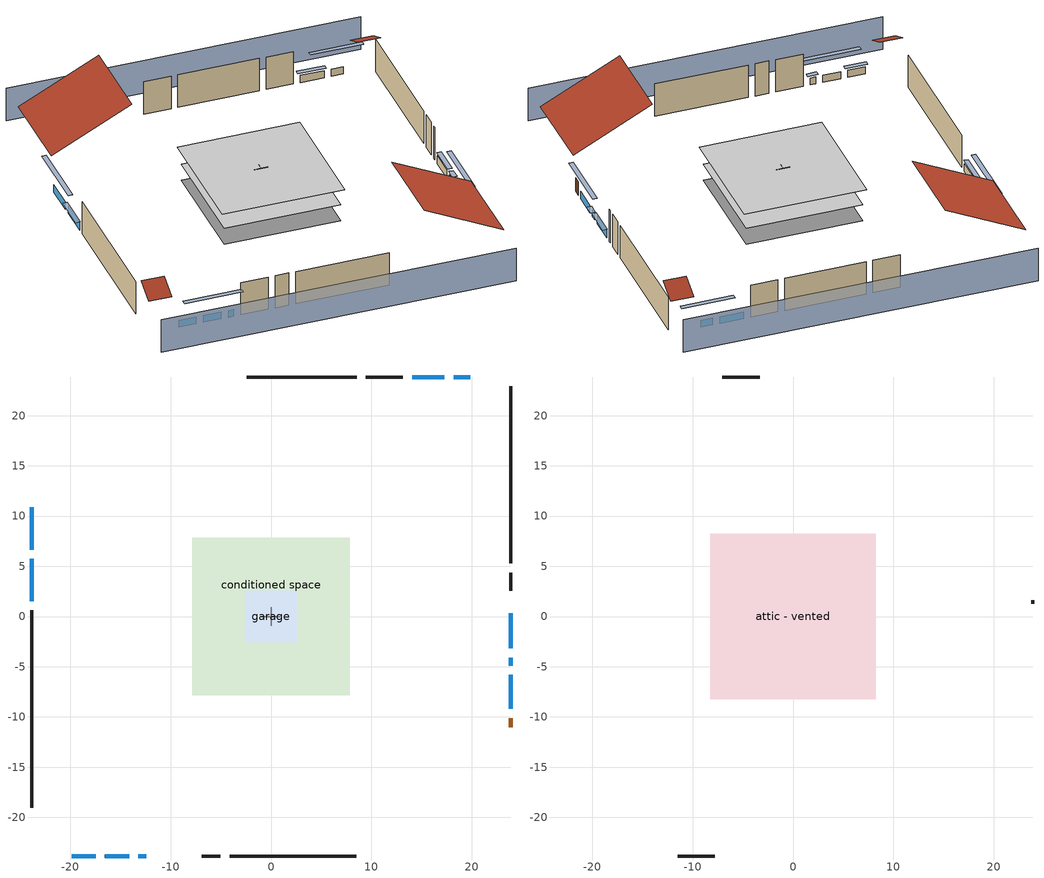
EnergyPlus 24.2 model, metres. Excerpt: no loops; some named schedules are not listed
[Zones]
conditioned space
 floor to garage (Floor1 construction): -2.59,-2.59 -2.59,2.59 2.59,2.59 2.59,-2.59 z0
 floor adiabatic (AdiabaticFloorConstruction): -7.84,-7.84 -7.84,7.84 7.84,7.84 7.84,-7.84 z2.44
 floor foundation (Slab2 construction): -7.84,-7.84 -7.84,7.84 7.84,7.84 7.84,-7.84 z0
 wall outside (AdiabaticWallConstruction 1): 23.85,-11.03 23.85,-10.12 z0:2.03
 wall outside (AdiabaticWallConstruction): -23.85,10.88 -23.85,6.67 / -23.85,5.74 -23.85,1.53 / 23.85,-9.19 23.85,-5.81 z0:1.13; -19.87,-23.85 -17.46,-23.85 / 19.87,23.85 18.2,23.85 / -16.53,-23.85 -14.13,-23.85 z0:1.1; 17.27,23.85 14.05,23.85 z0:1.07; 23.85,-4.89 23.85,-4.08 / -13.2,-23.85 -12.43,-23.85 z0:1.04; 23.85,-3.16 23.85,0.34 z0:1.16
 wall outside (Wall3 construction): -23.85,0.6 -23.85,-19.07 z0:4.88
 wall outside (Wall4 construction): 8.53,23.85 -2.4,23.85 z0:4.88
 wall outside (Wall7 construction): 23.85,5.3 23.85,22.92 z0:4.88
 wall outside (Wall8 construction): -4.12,-23.85 8.47,-23.85 z0:4.88
 wall to garage (Wall5 construction): 0,-0.91 0,0.91 z0:4.88
 wall to garage (Wall6 construction): 0.91,0 -0.91,0 z0:4.88
 window (WindowConstruction): -23.85,10.88 -23.85,6.67 z0:1.13
 window (WindowConstruction 9): -19.87,-23.85 -17.46,-23.85 z0:1.1
 window (WindowConstruction 1): -23.85,5.74 -23.85,1.53 z0:1.13
 window (WindowConstruction 2): 19.87,23.85 18.2,23.85 z0:1.1
 window (WindowConstruction 3): 17.27,23.85 14.05,23.85 z0:1.07
 window (WindowConstruction 4): 23.85,-9.19 23.85,-5.81 z0:1.13
 window (WindowConstruction 5): 23.85,-4.88 23.85,-4.09 z0:1.04
 window (WindowConstruction 6): 23.85,-3.16 23.85,0.34 z0:1.16
 window (WindowConstruction 7): -16.53,-23.85 -14.13,-23.85 z0:1.1
 window (WindowConstruction 8): -13.2,-23.85 -12.43,-23.85 z0:1.04
 door (Door): 23.85,-11.03 23.85,-10.12 z0:2.03
 ceiling adiabatic (AdiabaticFloorConstruction): 7.84,-7.84 7.84,7.84 -7.84,7.84 -7.84,-7.84 z2.44
garage
 floor foundation (Slab1 construction): -2.59,-2.59 -2.59,2.59 2.59,2.59 2.59,-2.59 z0
 wall outside (Wall1 construction): 13.12,23.85 9.46,23.85 z0:4.88
 wall outside (Wall12 construction): -6.87,-23.85 -5.04,-23.85 z0:4.88
 wall outside (Wall2 construction): 23.85,2.54 23.85,4.37 z0:4.88
attic - vented
 floor to conditioned space (Floor2 construction Reversed): -8.26,-8.26 -8.26,8.26 8.26,8.26 8.26,-8.26 z4.88
 wall outside (Wall10 construction): -11.5,-23.85 -7.8,-23.85 z0:4.88
 wall outside (Wall11 construction): 23.85,1.27 23.85,1.61 z0:4.88
 wall outside (Wall9 construction): -3.33,23.85 -7.02,23.85 z0:4.88
 roof outside (Roof1 construction): -23.85,11.81,4.88 -13.08,11.81,10.26 -13.08,23.85,10.26 -23.85,23.85,4.88
 roof outside (Roof2 construction): 20.79,23.85,4.88 20.79,21.12,6.24 23.85,21.12,6.24 23.85,23.85,4.88
 roof outside (Roof3 construction): -20.79,-23.85,4.88 -20.79,-21.12,6.24 -23.85,-21.12,6.24 -23.85,-23.85,4.88
 roof outside (Roof4 construction): 23.85,-11.96,4.88 13.22,-11.96,10.19 13.22,-23.85,10.19 23.85,-23.85,4.88
shading: 23.85,28.42 -23.85,28.42 / -23.85,-28.42 23.85,-28.42 z0:4.88; -23.85,3.92 -23.85,13.62 -24.46,13.62 -24.46,3.92 z3.87; -17.16,-23.85 -20.17,-23.85 -20.17,-24.46 -17.16,-24.46 z1.4; -23.85,1.22 -23.85,6.04 -24.46,6.04 -24.46,1.22 z1.43; 15.45,23.85 22.61,23.85 22.61,24.46 15.45,24.46 z3.84; 13.74,23.85 17.57,23.85 17.57,24.46 13.74,24.46 z1.37; 23.85,-3.07 23.85,-11.93 24.46,-11.93 24.46,-3.07 z3.87; 23.85,-3.78 23.85,-5.19 24.46,-5.19 24.46,-3.78 z1.34; 23.85,0.65 23.85,-3.46 24.46,-3.46 24.46,0.65 z1.46; -11.38,-23.85 -19.27,-23.85 -19.27,-24.46 -11.38,-24.46 z3.84; -12.12,-23.85 -13.5,-23.85 -13.5,-24.46 -12.12,-24.46 z1.34
[Building]
Building 1: Terrain=Suburbs
[Site:Location]
Portland Intl Arpt_OR: Latitude {deg}=45.59; Longitude {deg}=-122.6; Time Zone {hr}=-8; Elevation {m}=33; Keep Site Location Information=Yes
[Site:GroundTemperature:Shallow]
10.2558, 8.96328, 8.85977, 9.47314, 11.9355, 14.3863, 16.5111, 17.8571, 17.9714, 16.8767, 14.8061, 12.4304
[Site:WaterMainsTemperature]
Calculation Method=Schedule; Temperature Schedule=mains temperature schedule
[Material] Roughness=Rough; Thermal Absorptance=0.9
Name | Thickness {m} | Conductivity {W/m-K} | Density {kg/m3} | Specific Heat {J/kg-K} | Solar Absorptance | Visible Absorptance
ceiling loosefill ins | 0.0846667 | 0.0480833 | 16.02 | 1046.75 | 0.7 | 0.7
ceiling stud and cavity | 0.1397 | 0.302811 | 65.682 | 1177.47 | 0.7 | 0.7
concrete 4.0 in. | 0.1016 | 1.803125 | 2242.8 | 837.4 | 0.7 | 0.7
door material | 0.04445 | 0.0612267 | 512.64 | 1214.23 | 0.7 | 0.7
floor covering | 0.0127 | 0.0433444 | 54.468 | 1339.84 | 0.6 | 0.6
floor covering 1 | 0.0127 | 0.0450781 | 54.468 | 1339.84 | 0.9 | 0.9
floor rigid ins; wall rigid ins | 0.512978 | 0.029427 | 32.04 | 1214.23 | 0.7 | 0.7
floor stud and cavity | 0.1397 | 0.923637 | 92.3553 | 1139.71 | 0.7 | 0.7
floor stud and cavity 1 | 0.1397 | 1.75129 | 37.0049 | 1207.88 | 0.7 | 0.7
furniture material conditioned space 1; furniture material garage 1 | 0.1524 | 0.115458 | 640.8 | 1214.23 | 0.6 | 0.6
gypsum board | 0.0127 | 0.160291 | 801 | 837.4 | 0.6 | 0.6
metal surfacing | 0.000508 | 50.0403 | 7801.74 | 460.57 | 0.9 | 0.9
osb sheathing 0.5 in. | 0.0127 | 0.115458 | 512.64 | 1214.23 | 0.6 | 0.6
osb sheathing 0.5 in. 1; osb sheathing 0.5 in. 2; osb sheathing 0.5 in. 3 | 0.0127 | 0.115458 | 512.64 | 1214.23 | 0.7 | 0.7
osb sheathing 0.75 in. | 0.01905 | 0.115458 | 512.64 | 1214.23 | 0.7 | 0.7
roof rigid ins | 0.00396442 | 0.029427 | 32.04 | 1214.23 | 0.7 | 0.7
wall stud and cavity | 0.1397 | 0.727959 | 139.0536 | 1170.24 | 0.6 | 0.6
wall stud and cavity 1 | 0.1397 | 0.550994 | 139.0536 | 1170.24 | 0.7 | 0.7
wall stud and cavity 2 | 0.1397 | 0.335416 | 139.0536 | 1170.24 | 0.7 | 0.7
wall stud and cavity 3 | 0.0889 | 0.380278 | 52.3479 | 1209.89 | 0.7 | 0.7
wall stud and cavity 4 | 0.0889 | 0.391764 | 83.0341 | 1211.67 | 0.7 | 0.7
wood siding | 0.0254 | 0.102417 | 544.68 | 1172.36 | 0.85 | 0.85
wood siding 1; wood siding 2 | 0.0254 | 0.102417 | 544.68 | 1172.36 | 0.7 | 0.7
[WindowMaterial:SimpleGlazingSystem]
WindowMaterial: U-Factor {W/m2-K}=2.66866; Solar Heat Gain Coefficient=0.54
[Construction]
AdiabaticFloorConstruction: floor stud and cavity 1, floor rigid ins, osb sheathing 0.75 in., floor covering
AdiabaticWallConstruction: wood siding 1, wall rigid ins, wall stud and cavity 3, gypsum board
AdiabaticWallConstruction 1: wood siding 2, wall rigid ins, wall stud and cavity 3, gypsum board
Door: door material
Floor1 construction: floor stud and cavity, osb sheathing 0.75 in., floor covering
Floor2 construction Reversed: gypsum board, ceiling stud and cavity, ceiling loosefill ins
furniture construction conditioned space 1: furniture material conditioned space 1
furniture construction garage 1: furniture material garage 1
PartitionWallConstruction: gypsum board, wall stud and cavity 4, gypsum board
Roof1 construction; Roof2 construction; Roof3 construction; Roof4 construction: metal surfacing, roof rigid ins, osb sheathing 0.5 in.
Slab1 construction: concrete 4.0 in.
Slab2 construction: concrete 4.0 in., floor covering 1
Wall1 construction; Wall2 construction: wood siding, osb sheathing 0.5 in. 1, wall stud and cavity
Wall10 construction; Wall11 construction; Wall12 construction; Wall9 construction: wood siding, osb sheathing 0.5 in. 3, wall stud and cavity
Wall3 construction; Wall4 construction: wood siding, osb sheathing 0.5 in. 1, wall stud and cavity 1, gypsum board
Wall5 construction: osb sheathing 0.5 in. 2, wall stud and cavity 2, gypsum board
Wall6 construction: osb sheathing 0.5 in. 3, wall stud and cavity 2, gypsum board
Wall7 construction; Wall8 construction: wood siding, osb sheathing 0.5 in. 3, wall stud and cavity 1, gypsum board
WindowConstruction; WindowConstruction 1; WindowConstruction 2; WindowConstruction 3; WindowConstruction 4; WindowConstruction 5; WindowConstruction 6; WindowConstruction 7; WindowConstruction 8; WindowConstruction 9: WindowMaterial
[Zone] Multiplier=1; Part of Total Floor Area=Yes
Name | Volume {m3}
attic - vented | 336.028
conditioned space | 1265.65
garage | 65.242
[Space]
Name | Zone | Volume {m3}
attic - vented 1 | attic - vented | 336.028
conditioned space 1 | conditioned space | 1265.65
garage 1 | garage | 65.242
[ZoneInfiltration:EffectiveLeakageArea] Schedule=Always On Discrete
Name | Zone or Space | Effective Air Leakage Area {cm2} | Stack Coefficient | Wind Coefficient
infil attic - vented 1 | attic - vented 1 | 9095.85 | 0.000256869 | 4.58182e-05
infil garage 1 | garage 1 | 95.1429 | 0.000129147 | 4.38083e-05
[ZoneMixing]
whole house fan mix: Zone or Space=attic - vented; Schedule=Always On Continuous; Design Flow Rate Calculation Method=Flow/Zone; Design Flow Rate {m3/s}=0; Source Zone or Space=conditioned space
[SurfaceProperty:ExposedFoundationPerimeter] Exposed Perimeter Calculation Method=TotalExposedPerimeter
Name | Total Exposed Perimeter {m}
Slab2 | 59.92368
Slab1 | 14.6304
[SurfaceProperty:IncidentSolarMultiplier] Incident Solar Multiplier=1; Incident Solar Multiplier Schedule=trans schedule winter=0.85 summer=0.7
Window1; Window10; Window2; Window3; Window4; Window5; Window6; Window7; Window8; Window9
[InternalMass]
Name | Construction | Zone or ZoneList | Space or SpaceList | Surface Area {m2}
furniture mass conditioned space 1 | furniture construction conditioned space 1 | conditioned space | conditioned space 1 | 207.62
partition wall mass | PartitionWallConstruction | conditioned space | conditioned space 1 | 519.049
furniture mass garage 1 | furniture construction garage 1 | garage | garage 1 | 2.67561
[ElectricEquipment] Design Level Calculation Method=EquipmentLevel; Fraction Latent=0
Name | Zone or ZoneList or Space or SpaceList | Schedule | Design Level {W} | Fraction Radiant | Fraction Lost
clothes dryer | conditioned space 1 | clothes dryer schedule | 0 | 0 | 1
clothes washer | conditioned space 1 | clothes washer schedule | 0 | 0 | 1
cooking range | conditioned space 1 | cooking range schedule | 0 | 0 | 1
dishwasher | conditioned space 1 | dishwasher schedule | 0 | 0 | 1
fridge | conditioned space 1 | fridge schedule | 45.9075 | 0.6 | 0
mech vent house fan | conditioned space 1 | mech vent house fan schedule | 0 | 0 | 1
mech vent house fan cfis | conditioned space 1 | mech vent house fan cfis schedule | 0 | 0 | 0
whole house fan | conditioned space 1 | Always On Discrete | 0 | 0 | 1
freezer | garage 1 | freezer schedule | 194.914 | 0.6 | 0
[OtherEquipment] Design Level Calculation Method=EquipmentLevel
Name | Fuel Type | Zone or ZoneList or Space or SpaceList | Schedule | Design Level {W} | Fraction Latent | Fraction Radiant | Fraction Lost
clothes dryer 1 | Electricity | conditioned space 1 | clothes dryer schedule | 0 | 0 | 0 | 1
cooking range 1 | Electricity | conditioned space 1 | cooking range schedule | 0 | 0 | 0 | 1
general water use latent | None | conditioned space 1 | general water use schedule | 0 | 1 | 0 | 0
general water use sensible | None | conditioned space 1 | general water use schedule | 0 | 0 | 0.6 | 0
mech vent house fan latent load | None | conditioned space 1 | Always On Discrete | 0 | 1 | 0 | 0
mech vent house fan sensible load | None | conditioned space 1 | Always On Discrete | 0 | 0 | 0 | 0
water heater energy adjustment1 | Electricity | garage 1 | Always On Discrete | 0.01 | 0 | 0 | 1
water heater lat | None | garage 1 | Always On Discrete | 0 | 1 | 0 | 0
water heater sens | None | garage 1 | Always On Discrete | 0 | 0 | 0 | 0
[ZoneInfiltration:DesignFlowRate] Zone or ZoneList or Space or SpaceList=conditioned space 1; Schedule=Always On Discrete; Design Flow Rate Calculation Method=Flow/Zone; Design Flow Rate {m3/s}=0
infil flow; natural vent flow; whole house fan flow
[Foundation:Kiva] Wall Height Above Grade {m}=0.1016; Wall Depth Below Slab {m}=0.2032
Name | Initial Indoor Air Temperature {C}
Foundation Kiva 1 | 13.4258
Foundation Kiva 2 | 11.1111
[Foundation:Kiva:Settings]
Soil Conductivity {W/m-K}=2.9427; Soil Density {kg/m3}=1842.3; Soil Specific Heat {J/kg-K}=418.7; Ground Solar Absorptivity=0.9; Ground Thermal Absorptivity=0.9; Ground Surface Roughness {m}=0.03; Far-Field Width {m}=40; Deep-Ground Boundary Condition=ZeroFlux; Deep-Ground Depth {m}=40; Minimum Cell Dimension {m}=0.2; Maximum Cell Growth Coefficient=3; Simulation Timestep=Timestep
[EnergyManagementSystem:GlobalVariable]
infil_program_Qfan
infil_program_Qinf
natural_vent_program_Qnv
natural_vent_program_Qwhf
[EnergyManagementSystem:Sensor]
Name | Output:Variable or Output:Meter Index Key | Output:Variable or Output:Meter
airflow_gain | infil flow | Infiltration Sensible Heat Gain Energy
airflow_gain_1 | natural vent flow | Infiltration Sensible Heat Gain Energy
airflow_gain_2 | whole house fan flow | Infiltration Sensible Heat Gain Energy
airflow_loss | infil flow | Infiltration Sensible Heat Loss Energy
airflow_loss_1 | natural vent flow | Infiltration Sensible Heat Loss Energy
airflow_loss_2 | whole house fan flow | Infiltration Sensible Heat Loss Energy
clg_load_cond |  | Cooling:EnergyTransfer:Zone:CONDITIONED SPACE
clg_sp_s; clg_sp_s_1 | cooling setpoint | Schedule Value
cool_season | cooling season schedule | Schedule Value
htg_load_cond |  | Heating:EnergyTransfer:Zone:CONDITIONED SPACE
htg_sp_s; htg_sp_s_1 | heating setpoint | Schedule Value
ig_ee_conv | clothes dryer | Electric Equipment Convective Heating Energy
ig_ee_conv_2 | cooking range | Electric Equipment Convective Heating Energy
ig_ee_conv_4 | fridge | Electric Equipment Convective Heating Energy
ig_ee_conv_5 | whole house fan | Electric Equipment Convective Heating Energy
ig_ee_rad | clothes dryer | Electric Equipment Radiant Heating Energy
ig_ee_rad_2 | cooking range | Electric Equipment Radiant Heating Energy
ig_ee_rad_4 | fridge | Electric Equipment Radiant Heating Energy
ig_ee_rad_5 | whole house fan | Electric Equipment Radiant Heating Energy
ig_oe_conv | clothes dryer 1 | Other Equipment Convective Heating Energy
ig_oe_conv_1 | cooking range 1 | Other Equipment Convective Heating Energy
ig_oe_conv_2 | general water use latent | Other Equipment Convective Heating Energy
ig_oe_conv_3 | general water use sensible | Other Equipment Convective Heating Energy
ig_oe_rad | clothes dryer 1 | Other Equipment Radiant Heating Energy
ig_oe_rad_1 | cooking range 1 | Other Equipment Radiant Heating Energy
ig_oe_rad_2 | general water use latent | Other Equipment Radiant Heating Energy
ig_oe_rad_3 | general water use sensible | Other Equipment Radiant Heating Energy
im_conv | furniture mass conditioned space 1 | Surface Inside Face Convection Heat Gain Energy
im_conv_1 | partition wall mass | Surface Inside Face Convection Heat Gain Energy
im_ig | furniture mass conditioned space 1 | Surface Inside Face Internal Gains Radiation Heat Gain Energy
im_ig_1 | partition wall mass | Surface Inside Face Internal Gains Radiation Heat Gain Energy
im_lgt | furniture mass conditioned space 1 | Surface Inside Face Lights Radiation Heat Gain Energy
im_lgt_1 | partition wall mass | Surface Inside Face Lights Radiation Heat Gain Energy
im_sol | furniture mass conditioned space 1 | Surface Inside Face Solar Radiation Heat Gain Energy
im_sol_1 | partition wall mass | Surface Inside Face Solar Radiation Heat Gain Energy
im_surf | furniture mass conditioned space 1 | Surface Inside Face Net Surface Thermal Radiation Heat Gain Energy
im_surf_1 | partition wall mass | Surface Inside Face Net Surface Thermal Radiation Heat Gain Energy
mv_conv | mech vent house fan | Electric Equipment Convective Heating Energy
mv_conv_1 | mech vent house fan cfis | Electric Equipment Convective Heating Energy
mv_conv_2 | mech vent house fan latent load | Other Equipment Convective Heating Energy
mv_conv_3 | mech vent house fan sensible load | Other Equipment Convective Heating Energy
mv_rad | mech vent house fan | Electric Equipment Radiant Heating Energy
mv_rad_1 | mech vent house fan cfis | Electric Equipment Radiant Heating Energy
mv_rad_2 | mech vent house fan latent load | Other Equipment Radiant Heating Energy
mv_rad_3 | mech vent house fan sensible load | Other Equipment Radiant Heating Energy
natural_vent_s | natural vent schedule | Schedule Value
out_pb_s |  | Site Outdoor Air Barometric Pressure
out_wt_s |  | Site Outdoor Air Humidity Ratio
site_vw_s |  | Site Wind Speed
ss_back_out | Window1 | Surface Window Shortwave from Zone Back Out Window Heat Transfer Rate
ss_back_out_1 | Window10 | Surface Window Shortwave from Zone Back Out Window Heat Transfer Rate
ss_back_out_2 | Window2 | Surface Window Shortwave from Zone Back Out Window Heat Transfer Rate
ss_back_out_3 | Window3 | Surface Window Shortwave from Zone Back Out Window Heat Transfer Rate
ss_back_out_4 | Window4 | Surface Window Shortwave from Zone Back Out Window Heat Transfer Rate
ss_back_out_5 | Window5 | Surface Window Shortwave from Zone Back Out Window Heat Transfer Rate
ss_back_out_6 | Window6 | Surface Window Shortwave from Zone Back Out Window Heat Transfer Rate
ss_back_out_7 | Window7 | Surface Window Shortwave from Zone Back Out Window Heat Transfer Rate
ss_back_out_8 | Window8 | Surface Window Shortwave from Zone Back Out Window Heat Transfer Rate
ss_back_out_9 | Window9 | Surface Window Shortwave from Zone Back Out Window Heat Transfer Rate
ss_conv | Door1 | Surface Inside Face Convection Heat Gain Energy
ss_conv_1 | Window1 | Surface Inside Face Convection Heat Gain Energy
ss_conv_10 | Window9 | Surface Inside Face Convection Heat Gain Energy
ss_conv_2 | Window10 | Surface Inside Face Convection Heat Gain Energy
ss_conv_3 | Window2 | Surface Inside Face Convection Heat Gain Energy
ss_conv_4 | Window3 | Surface Inside Face Convection Heat Gain Energy
ss_conv_5 | Window4 | Surface Inside Face Convection Heat Gain Energy
ss_conv_6 | Window5 | Surface Inside Face Convection Heat Gain Energy
ss_conv_7 | Window6 | Surface Inside Face Convection Heat Gain Energy
ss_conv_8 | Window7 | Surface Inside Face Convection Heat Gain Energy
ss_conv_9 | Window8 | Surface Inside Face Convection Heat Gain Energy
ss_ig | Door1 | Surface Inside Face Internal Gains Radiation Heat Gain Energy
ss_ig_1 | Window1 | Surface Inside Face Internal Gains Radiation Heat Gain Energy
ss_ig_10 | Window9 | Surface Inside Face Internal Gains Radiation Heat Gain Energy
ss_ig_2 | Window10 | Surface Inside Face Internal Gains Radiation Heat Gain Energy
ss_ig_3 | Window2 | Surface Inside Face Internal Gains Radiation Heat Gain Energy
ss_ig_4 | Window3 | Surface Inside Face Internal Gains Radiation Heat Gain Energy
ss_ig_5 | Window4 | Surface Inside Face Internal Gains Radiation Heat Gain Energy
ss_ig_6 | Window5 | Surface Inside Face Internal Gains Radiation Heat Gain Energy
ss_ig_7 | Window6 | Surface Inside Face Internal Gains Radiation Heat Gain Energy
ss_ig_8 | Window7 | Surface Inside Face Internal Gains Radiation Heat Gain Energy
ss_ig_9 | Window8 | Surface Inside Face Internal Gains Radiation Heat Gain Energy
ss_lgt | Door1 | Surface Inside Face Lights Radiation Heat Gain Energy
ss_sol | Door1 | Surface Inside Face Solar Radiation Heat Gain Energy
ss_surf | Door1 | Surface Inside Face Net Surface Thermal Radiation Heat Gain Energy
ss_surf_1 | Window1 | Surface Inside Face Net Surface Thermal Radiation Heat Gain Energy
ss_surf_10 | Window9 | Surface Inside Face Net Surface Thermal Radiation Heat Gain Energy
ss_surf_2 | Window10 | Surface Inside Face Net Surface Thermal Radiation Heat Gain Energy
ss_surf_3 | Window2 | Surface Inside Face Net Surface Thermal Radiation Heat Gain Energy
ss_surf_4 | Window3 | Surface Inside Face Net Surface Thermal Radiation Heat Gain Energy
ss_surf_5 | Window4 | Surface Inside Face Net Surface Thermal Radiation Heat Gain Energy
ss_surf_6 | Window5 | Surface Inside Face Net Surface Thermal Radiation Heat Gain Energy
ss_surf_7 | Window6 | Surface Inside Face Net Surface Thermal Radiation Heat Gain Energy
water_heater_amb_rh | garage | Zone Air Relative Humidity
water_heater_amb_temp | garage | Zone Mean Air Temperature
[Schedule:Constant]
Name | Hourly Value
Always On Continuous; mech vent house fan schedule; mech vent house fan cfis schedule; Always On Discrete | 1
fridge schedule | 0
[Schedule:Day:Interval]
trans schedule winter=0.85 summer=0.7 day; trans schedule winter=0.85 summer=0.7 day 2: No, 24:00, 0.85
trans schedule winter=0.85 summer=0.7 day 1: No, 24:00, 0.7
trans schedule winter=0.85 summer=0.7 default day; clothes dryer schedule day 1; clothes dryer schedule default day; clothes washer schedule day 1; clothes washer schedule default day; cooking range schedule day 1; cooking range schedule default day; dishwasher schedule day 1; dishwasher schedule default day; general water use schedule day 1; general water use schedule default day; freezer schedule default day: No, 24:00, 0
freezer schedule day; freezer schedule day 6: No, 01:00, 0.610949, 02:00, 0.595675, 03:00, 0.580401, 04:00, 0.565128, 06:00, 0.549854, 07:00, 0.580401, 08:00, 0.610949, 10:00, 0.626223, 12:00, 0.610949, 15:00, 0.641496, 16:00, 0.626223, 17:00, 0.672044, 18:00, 0.733139, 19:00, 0.763686, 20:00, 0.733139, 21:00, 0.717865, 22:00, 0.702591, 23:00, 0.672044, 24:00, 0.626223
freezer schedule day 1: No, 01:00, 0.609489, 02:00, 0.594252, 03:00, 0.579015, 04:00, 0.563777, 06:00, 0.54854, 07:00, 0.579015, 08:00, 0.609489, 10:00, 0.624726, 12:00, 0.609489, 15:00, 0.639964, 16:00, 0.624726, 17:00, 0.670438, 18:00, 0.731387, 19:00, 0.761861, 20:00, 0.731387, 21:00, 0.71615, 22:00, 0.700912, 23:00, 0.670438, 24:00, 0.624726
freezer schedule day 2: No, 01:00, 0.791241, 02:00, 0.77146, 03:00, 0.751679, 04:00, 0.731898, 06:00, 0.712117, 07:00, 0.751679, 08:00, 0.791241, 10:00, 0.811022, 12:00, 0.791241, 15:00, 0.830803, 16:00, 0.811022, 17:00, 0.870365, 18:00, 0.949489, 19:00, 0.989051, 20:00, 0.949489, 21:00, 0.929708, 22:00, 0.909927, 23:00, 0.870365, 24:00, 0.811022
freezer schedule day 3: No, 01:00, 0.8, 02:00, 0.78, 03:00, 0.76, 04:00, 0.74, 06:00, 0.72, 07:00, 0.76, 08:00, 0.8, 10:00, 0.82, 12:00, 0.8, 15:00, 0.84, 16:00, 0.82, 17:00, 0.88, 18:00, 0.96, 19:00, 1, 20:00, 0.96, 21:00, 0.94, 22:00, 0.92, 23:00, 0.88, 24:00, 0.82
freezer schedule day 4: No, 01:00, 0.679562, 02:00, 0.662573, 03:00, 0.645584, 04:00, 0.628595, 06:00, 0.611606, 07:00, 0.645584, 08:00, 0.679562, 10:00, 0.696551, 12:00, 0.679562, 15:00, 0.71354, 16:00, 0.696551, 17:00, 0.747518, 18:00, 0.815474, 19:00, 0.849453, 20:00, 0.815474, 21:00, 0.798485, 22:00, 0.781496, 23:00, 0.747518, 24:00, 0.696551
freezer schedule day 5: No, 01:00, 0.675182, 02:00, 0.658303, 03:00, 0.641423, 04:00, 0.624544, 06:00, 0.607664, 07:00, 0.641423, 08:00, 0.675182, 10:00, 0.692062, 12:00, 0.675182, 15:00, 0.708942, 16:00, 0.692062, 17:00, 0.742701, 18:00, 0.810219, 19:00, 0.843978, 20:00, 0.810219, 21:00, 0.793339, 22:00, 0.77646, 23:00, 0.742701, 24:00, 0.692062
[Schedule:Week:Daily]
trans schedule winter=0.85 summer=0.7 Week Rule - Jan1-May26: trans schedule winter=0.85 summer=0.7 day, trans schedule winter=0.85 summer=0.7 day, trans schedule winter=0.85 summer=0.7 day, trans schedule winter=0.85 summer=0.7 day, trans schedule winter=0.85 summer=0.7 day, trans schedule winter=0.85 summer=0.7 day, trans schedule winter=0.85 summer=0.7 day, trans schedule winter=0.85 summer=0.7 default day, trans schedule winter=0.85 summer=0.7 default day, trans schedule winter=0.85 summer=0.7 default day, trans schedule winter=0.85 summer=0.7 default day, trans schedule winter=0.85 summer=0.7 default day
trans schedule winter=0.85 summer=0.7 Week Rule - May27-Jun2: trans schedule winter=0.85 summer=0.7 day, trans schedule winter=0.85 summer=0.7 day, trans schedule winter=0.85 summer=0.7 day, trans schedule winter=0.85 summer=0.7 day, trans schedule winter=0.85 summer=0.7 day, trans schedule winter=0.85 summer=0.7 day 1, trans schedule winter=0.85 summer=0.7 day 1, trans schedule winter=0.85 summer=0.7 default day, trans schedule winter=0.85 summer=0.7 default day, trans schedule winter=0.85 summer=0.7 default day, trans schedule winter=0.85 summer=0.7 default day, trans schedule winter=0.85 summer=0.7 default day
trans schedule winter=0.85 summer=0.7 Week Rule - Jun3-Sep29: trans schedule winter=0.85 summer=0.7 day 1, trans schedule winter=0.85 summer=0.7 day 1, trans schedule winter=0.85 summer=0.7 day 1, trans schedule winter=0.85 summer=0.7 day 1, trans schedule winter=0.85 summer=0.7 day 1, trans schedule winter=0.85 summer=0.7 day 1, trans schedule winter=0.85 summer=0.7 day 1, trans schedule winter=0.85 summer=0.7 default day, trans schedule winter=0.85 summer=0.7 default day, trans schedule winter=0.85 summer=0.7 default day, trans schedule winter=0.85 summer=0.7 default day, trans schedule winter=0.85 summer=0.7 default day
trans schedule winter=0.85 summer=0.7 Week Rule - Sep30-Oct6: trans schedule winter=0.85 summer=0.7 day 1, trans schedule winter=0.85 summer=0.7 day 2, trans schedule winter=0.85 summer=0.7 day 2, trans schedule winter=0.85 summer=0.7 day 2, trans schedule winter=0.85 summer=0.7 day 2, trans schedule winter=0.85 summer=0.7 day 2, trans schedule winter=0.85 summer=0.7 day 2, trans schedule winter=0.85 summer=0.7 default day, trans schedule winter=0.85 summer=0.7 default day, trans schedule winter=0.85 summer=0.7 default day, trans schedule winter=0.85 summer=0.7 default day, trans schedule winter=0.85 summer=0.7 default day
trans schedule winter=0.85 summer=0.7 Week Rule - Oct7-Dec31: trans schedule winter=0.85 summer=0.7 day 2, trans schedule winter=0.85 summer=0.7 day 2, trans schedule winter=0.85 summer=0.7 day 2, trans schedule winter=0.85 summer=0.7 day 2, trans schedule winter=0.85 summer=0.7 day 2, trans schedule winter=0.85 summer=0.7 day 2, trans schedule winter=0.85 summer=0.7 day 2, trans schedule winter=0.85 summer=0.7 default day, trans schedule winter=0.85 summer=0.7 default day, trans schedule winter=0.85 summer=0.7 default day, trans schedule winter=0.85 summer=0.7 default day, trans schedule winter=0.85 summer=0.7 default day
clothes dryer schedule Week Rule - Jan1-Dec31: clothes dryer schedule day 1, clothes dryer schedule day 1, clothes dryer schedule day 1, clothes dryer schedule day 1, clothes dryer schedule day 1, clothes dryer schedule day 1, clothes dryer schedule day 1, clothes dryer schedule default day, clothes dryer schedule default day, clothes dryer schedule default day, clothes dryer schedule default day, clothes dryer schedule default day
clothes washer schedule Week Rule - Jan1-Dec31: clothes washer schedule day 1, clothes washer schedule day 1, clothes washer schedule day 1, clothes washer schedule day 1, clothes washer schedule day 1, clothes washer schedule day 1, clothes washer schedule day 1, clothes washer schedule default day, clothes washer schedule default day, clothes washer schedule default day, clothes washer schedule default day, clothes washer schedule default day
cooking range schedule Week Rule - Jan1-Dec31: cooking range schedule day 1, cooking range schedule day 1, cooking range schedule day 1, cooking range schedule day 1, cooking range schedule day 1, cooking range schedule day 1, cooking range schedule day 1, cooking range schedule default day, cooking range schedule default day, cooking range schedule default day, cooking range schedule default day, cooking range schedule default day
dishwasher schedule Week Rule - Jan1-Dec31: dishwasher schedule day 1, dishwasher schedule day 1, dishwasher schedule day 1, dishwasher schedule day 1, dishwasher schedule day 1, dishwasher schedule day 1, dishwasher schedule day 1, dishwasher schedule default day, dishwasher schedule default day, dishwasher schedule default day, dishwasher schedule default day, dishwasher schedule default day
general water use schedule Week Rule - Jan1-Dec31: general water use schedule day 1, general water use schedule day 1, general water use schedule day 1, general water use schedule day 1, general water use schedule day 1, general water use schedule day 1, general water use schedule day 1, general water use schedule default day, general water use schedule default day, general water use schedule default day, general water use schedule default day, general water use schedule default day
freezer schedule Week Rule - Jan1-Jan27: freezer schedule day, freezer schedule day, freezer schedule day, freezer schedule day, freezer schedule day, freezer schedule day, freezer schedule day, freezer schedule default day, freezer schedule default day, freezer schedule default day, freezer schedule default day, freezer schedule default day
freezer schedule Week Rule - Jan28-Feb3: freezer schedule day, freezer schedule day, freezer schedule day, freezer schedule day, freezer schedule day 1, freezer schedule day 1, freezer schedule day 1, freezer schedule default day, freezer schedule default day, freezer schedule default day, freezer schedule default day, freezer schedule default day
freezer schedule Week Rule - Feb4-Feb24: freezer schedule day 1, freezer schedule day 1, freezer schedule day 1, freezer schedule day 1, freezer schedule day 1, freezer schedule day 1, freezer schedule day 1, freezer schedule default day, freezer schedule default day, freezer schedule default day, freezer schedule default day, freezer schedule default day
freezer schedule Week Rule - Feb25-Mar3: freezer schedule day 1, freezer schedule day 1, freezer schedule day 1, freezer schedule day 1, freezer schedule day 2, freezer schedule day 2, freezer schedule day 2, freezer schedule default day, freezer schedule default day, freezer schedule default day, freezer schedule default day, freezer schedule default day
freezer schedule Week Rule - Mar4-May26: freezer schedule day 2, freezer schedule day 2, freezer schedule day 2, freezer schedule day 2, freezer schedule day 2, freezer schedule day 2, freezer schedule day 2, freezer schedule default day, freezer schedule default day, freezer schedule default day, freezer schedule default day, freezer schedule default day
freezer schedule Week Rule - May27-Jun2: freezer schedule day 2, freezer schedule day 2, freezer schedule day 2, freezer schedule day 2, freezer schedule day 2, freezer schedule day 3, freezer schedule day 3, freezer schedule default day, freezer schedule default day, freezer schedule default day, freezer schedule default day, freezer schedule default day
freezer schedule Week Rule - Jun3-Sep29: freezer schedule day 3, freezer schedule day 3, freezer schedule day 3, freezer schedule day 3, freezer schedule day 3, freezer schedule day 3, freezer schedule day 3, freezer schedule default day, freezer schedule default day, freezer schedule default day, freezer schedule default day, freezer schedule default day
freezer schedule Week Rule - Sep30-Oct6: freezer schedule day 3, freezer schedule day 4, freezer schedule day 4, freezer schedule day 4, freezer schedule day 4, freezer schedule day 4, freezer schedule day 4, freezer schedule default day, freezer schedule default day, freezer schedule default day, freezer schedule default day, freezer schedule default day
freezer schedule Week Rule - Oct7-Oct27: freezer schedule day 4, freezer schedule day 4, freezer schedule day 4, freezer schedule day 4, freezer schedule day 4, freezer schedule day 4, freezer schedule day 4, freezer schedule default day, freezer schedule default day, freezer schedule default day, freezer schedule default day, freezer schedule default day
freezer schedule Week Rule - Oct28-Nov3: freezer schedule day 4, freezer schedule day 4, freezer schedule day 4, freezer schedule day 4, freezer schedule day 5, freezer schedule day 5, freezer schedule day 5, freezer schedule default day, freezer schedule default day, freezer schedule default day, freezer schedule default day, freezer schedule default day
freezer schedule Week Rule - Nov4-Nov24: freezer schedule day 5, freezer schedule day 5, freezer schedule day 5, freezer schedule day 5, freezer schedule day 5, freezer schedule day 5, freezer schedule day 5, freezer schedule default day, freezer schedule default day, freezer schedule default day, freezer schedule default day, freezer schedule default day
freezer schedule Week Rule - Nov25-Dec1: freezer schedule day 5, freezer schedule day 5, freezer schedule day 5, freezer schedule day 5, freezer schedule day 5, freezer schedule day 5, freezer schedule day 6, freezer schedule default day, freezer schedule default day, freezer schedule default day, freezer schedule default day, freezer schedule default day
freezer schedule Week Rule - Dec2-Dec31: freezer schedule day 6, freezer schedule day 6, freezer schedule day 6, freezer schedule day 6, freezer schedule day 6, freezer schedule day 6, freezer schedule day 6, freezer schedule default day, freezer schedule default day, freezer schedule default day, freezer schedule default day, freezer schedule default day
[Schedule:Year]
trans schedule winter=0.85 summer=0.7: trans schedule winter=0.85 summer=0.7 Week Rule - Jan1-May26, 1, 1, 5, 26, trans schedule winter=0.85 summer=0.7 Week Rule - May27-Jun2, 5, 27, 6, 2, trans schedule winter=0.85 summer=0.7 Week Rule - Jun3-Sep29, 6, 3, 9, 29, trans schedule winter=0.85 summer=0.7 Week Rule - Sep30-Oct6, 9, 30, 10, 6, trans schedule winter=0.85 summer=0.7 Week Rule - Oct7-Dec31, 10, 7, 12, 31
clothes dryer schedule: clothes dryer schedule Week Rule - Jan1-Dec31, 1, 1, 12, 31
clothes washer schedule: clothes washer schedule Week Rule - Jan1-Dec31, 1, 1, 12, 31
cooking range schedule: cooking range schedule Week Rule - Jan1-Dec31, 1, 1, 12, 31
dishwasher schedule: dishwasher schedule Week Rule - Jan1-Dec31, 1, 1, 12, 31
general water use schedule: general water use schedule Week Rule - Jan1-Dec31, 1, 1, 12, 31
freezer schedule: freezer schedule Week Rule - Jan1-Jan27, 1, 1, 1, 27, freezer schedule Week Rule - Jan28-Feb3, 1, 28, 2, 3, freezer schedule Week Rule - Feb4-Feb24, 2, 4, 2, 24, freezer schedule Week Rule - Feb25-Mar3, 2, 25, 3, 3, freezer schedule Week Rule - Mar4-May26, 3, 4, 5, 26, freezer schedule Week Rule - May27-Jun2, 5, 27, 6, 2, freezer schedule Week Rule - Jun3-Sep29, 6, 3, 9, 29, freezer schedule Week Rule - Sep30-Oct6, 9, 30, 10, 6, freezer schedule Week Rule - Oct7-Oct27, 10, 7, 10, 27, freezer schedule Week Rule - Oct28-Nov3, 10, 28, 11, 3, freezer schedule Week Rule - Nov4-Nov24, 11, 4, 11, 24, freezer schedule Week Rule - Nov25-Dec1, 11, 25, 12, 1, freezer schedule Week Rule - Dec2-Dec31, 12, 2, 12, 31
[Schedule:Compact]
mains temperature schedule: Through: 01/01, For: AllDays, Until: 24:00, 13.0633, Through: 01/02, For: AllDays, Until: 24:00, 13.0189, Through: 01/03, For: AllDays, Until: 24:00, 12.975, Through: 01/04, For: AllDays, Until: 24:00, 12.9328, Through: 01/05, For: AllDays, Until: 24:00, 12.8917, Through: 01/06, For: AllDays, Until: 24:00, 12.8517, Through: 01/07, For: AllDays, Until: 24:00, 12.8122, Through: 01/08, For: AllDays, Until: 24:00, 12.7744, Through: 01/09, For: AllDays, Until: 24:00, 12.7378, Through: 01/10, For: AllDays, Until: 24:00, 12.7017, Through: 01/11, For: AllDays, Until: 24:00, 12.6672, Through: 01/12, For: AllDays, Until: 24:00, 12.6339, Through: 01/13, For: AllDays, Until: 24:00, 12.6017, Through: 01/14, For: AllDays, Until: 24:00, 12.5706, Through: 01/15, For: AllDays, Until: 24:00, 12.5411, Through: 01/16, For: AllDays, Until: 24:00, 12.5122, Through: 01/17, For: AllDays, Until: 24:00, 12.485, Through: 01/18, For: AllDays, Until: 24:00, 12.4583, Through: 01/19, For: AllDays, Until: 24:00, 12.4333, Through: 01/20, For: AllDays, Until: 24:00, 12.41, Through: 01/21, For: AllDays, Until: 24:00, 12.3872, Through: 01/22, For: AllDays, Until: 24:00, 12.3661, Through: 01/23, For: AllDays, Until: 24:00, 12.3456, Through: 01/24, For: AllDays, Until: 24:00, 12.3272, Through: 01/25, For: AllDays, Until: 24:00, 12.3094, Through: 01/26, For: AllDays, Until: 24:00, 12.2933, Through: 01/27, For: AllDays, Until: 24:00, 12.2783, Through: 01/28, For: AllDays, Until: 24:00, 12.2644, Through: 01/29, For: AllDays, Until: 24:00, 12.2517, Through: 01/30, For: AllDays, Until: 24:00, 12.2406, Through: 01/31, For: AllDays, Until: 24:00, 12.2306, Through: 02/01, For: AllDays, Until: 24:00, 12.2222, Through: 02/02, For: AllDays, Until: 24:00, 12.215, Through: 02/03, For: AllDays, Until: 24:00, 12.2089, Through: 02/04, For: AllDays, Until: 24:00, 12.2039, Through: 02/05, For: AllDays, Until: 24:00, 12.2006, Through: 02/06, For: AllDays, Until: 24:00, 12.1983, Through: 02/07, For: AllDays, Until: 24:00, 12.1978, Through: 02/08, For: AllDays, Until: 24:00, 12.1978, Through: 02/09, For: AllDays, Until: 24:00, 12.2, Through: 02/10, For: AllDays, Until: 24:00, 12.2028, Through: 02/11, For: AllDays, Until: 24:00, 12.2072, Through: 02/12, For: AllDays, Until: 24:00, 12.2128, Through: 02/13, For: AllDays, Until: 24:00, 12.2194, Through: 02/14, For: AllDays, Until: 24:00, 12.2278, Through: 02/15, For: AllDays, Until: 24:00, 12.2372, Through: 02/16, For: AllDays, Until: 24:00, 12.2483, Through: 02/17, For: AllDays, Until: 24:00, 12.26, Through: 02/18, For: AllDays, Until: 24:00, 12.2733, Through: 02/19, For: AllDays, Until: 24:00, 12.2883, Through: 02/20, For: AllDays, Until: 24:00, 12.3039, Through: 02/21, For: AllDays, Until: 24:00, 12.3211, Through: 02/22, For: AllDays, Until: 24:00, 12.3394, Through: 02/23, For: AllDays, Until: 24:00, 12.3594, Through: 02/24, For: AllDays, Until: 24:00, 12.38, Through: 02/25, For: AllDays, Until: 24:00, 12.4022, Through: 02/26, For: AllDays, Until: 24:00, 12.4256, Through: 02/27, For: AllDays, Until: 24:00, 12.4506, Through: 02/28, For: AllDays, Until: 24:00, 12.4761, Through: 03/01, For: AllDays, Until: 24:00, 12.5033, Through: 03/02, For: AllDays, Until: 24:00, 12.5317, Through: 03/03, For: AllDays, Until: 24:00, 12.5611, Through: 03/04, For: AllDays, Until: 24:00, 12.5917, Through: 03/05, For: AllDays, Until: 24:00, 12.6233, Through: 03/06, For: AllDays, Until: 24:00, 12.6567, Through: 03/07, For: AllDays, Until: 24:00, 12.6906, Through: 03/08, For: AllDays, Until: 24:00, 12.7261, Through: 03/09, For: AllDays, Until: 24:00, 12.7628, Through: 03/10, For: AllDays, Until: 24:00, 12.8, Through: 03/11, For: AllDays, Until: 24:00, 12.8389, Through: 03/12, For: AllDays, Until: 24:00, 12.8789, Through: 03/13, For: AllDays, Until: 24:00, 12.9194, Through: 03/14, For: AllDays, Until: 24:00, 12.9617, Through: 03/15, For: AllDays, Until: 24:00, 13.0044, Through: 03/16, For: AllDays, Until: 24:00, 13.0489, Through: 03/17, For: AllDays, Until: 24:00, 13.0939, Through: 03/18, For: AllDays, Until: 24:00, 13.14, Through: 03/19, For: AllDays, Until: 24:00, 13.1872, Through: 03/20, For: AllDays, Until: 24:00, 13.2356, Through: 03/21, For: AllDays, Until: 24:00, 13.285, Through: 03/22, For: AllDays, Until: 24:00, 13.335, Through: 03/23, For: AllDays, Until: 24:00, 13.3861, Through: 03/24, For: AllDays, Until: 24:00, 13.4383, Through: 03/25, For: AllDays, Until: 24:00, 13.4911, Through: 03/26, For: AllDays, Until: 24:00, 13.545, Through: 03/27, For: AllDays, Until: 24:00, 13.6, Through: 03/28, For: AllDays, Until: 24:00, 13.6556, Through: 03/29, For: AllDays, Until: 24:00, 13.7122, Through: 03/30, For: AllDays, Until: 24:00, 13.77, Through: 03/31, For: AllDays, Until: 24:00, 13.8283, Through: 04/01, For: AllDays, Until: 24:00, 13.8872, Through: 04/02, For: AllDays, Until: 24:00, 13.9472, Through: 04/03, For: AllDays, Until: 24:00, 14.0078, Through: 04/04, For: AllDays, Until: 24:00, 14.0689, Through: 04/05, For: AllDays, Until: 24:00, 14.1311, Through: 04/06, For: AllDays, Until: 24:00, 14.1944, Through: 04/07, For: AllDays, Until: 24:00, 14.2578, Through: 04/08, For: AllDays, Until: 24:00, 14.3222, Through: 04/09, For: AllDays, Until: 24:00, 14.3872, Through: 04/10, For: AllDays, Until: 24:00, 14.4528, Through: 04/11, For: AllDays, Until: 24:00, 14.5189, Through: 04/12, For: AllDays, Until: 24:00, 14.5856, Through: 04/13, For: AllDays, Until: 24:00, 14.6533, Through: 04/14, For: AllDays, Until: 24:00, 14.7211, Through: 04/15, For: AllDays, Until: 24:00, 14.7894, Through: 04/16, For: AllDays, Until: 24:00, 14.8589, Through: 04/17, For: AllDays, Until: 24:00, 14.9283, Through: 04/18, For: AllDays, Until: 24:00, 14.9983, Through: 04/19, For: AllDays, Until: 24:00, 15.0689, Through: 04/20, For: AllDays, Until: 24:00, 15.14, Through: 04/21, For: AllDays, Until: 24:00, 15.2111, Through: 04/22, For: AllDays, Until: 24:00, 15.2833, Through: 04/23, For: AllDays, Until: 24:00, 15.3556, Through: 04/24, For: AllDays, Until: 24:00, 15.4278, Through: 04/25, For: AllDays, Until: 24:00, 15.5006, Through: 04/26, For: AllDays, Until: 24:00, 15.5739, Through: 04/27, For: AllDays, Until: 24:00, 15.6478, Through: 04/28, For: AllDays, Until: 24:00, 15.7211, Through: 04/29, For: AllDays, Until: 24:00, 15.7956, Through: 04/30, For: AllDays, Until: 24:00, 15.8694, Through: 05/01, For: AllDays, Until: 24:00, 15.9439, Through: 05/02, For: AllDays, Until: 24:00, 16.0189, Through: 05/03, For: AllDays, Until: 24:00, 16.0939, Through: 05/04, For: AllDays, Until: 24:00, 16.1689, Through: 05/05, For: AllDays, Until: 24:00, 16.2439, Through: 05/06, For: AllDays, Until: 24:00, 16.3189, Through: 05/07, For: AllDays, Until: 24:00, 16.3944, Through: 05/08, For: AllDays, Until: 24:00, 16.4694, Through: 05/09, For: AllDays, Until: 24:00, 16.545, Through: 05/10, For: AllDays, Until: 24:00, 16.6206, Through: 05/11, For: AllDays, Until: 24:00, 16.6956, Through: 05/12, For: AllDays, Until: 24:00, 16.7711, Through: 05/13, For: AllDays, Until: 24:00, 16.8461, Through: 05/14, For: AllDays, Until: 24:00, 16.9217, Through: 05/15, For: AllDays, Until: 24:00, 16.9967, Through: 05/16, For: AllDays, Until: 24:00, 17.0717, Through: 05/17, For: AllDays, Until: 24:00, 17.1467, Through: 05/18, For: AllDays, Until: 24:00, 17.2211, Through: 05/19, For: AllDays, Until: 24:00, 17.2956, Through: 05/20, For: AllDays, Until: 24:00, 17.37, Through: 05/21, For: AllDays, Until: 24:00, 17.4439, Through: 05/22, For: AllDays, Until: 24:00, 17.5178, Through: 05/23, For: AllDays, Until: 24:00, 17.5911, Through: 05/24, For: AllDays, Until: 24:00, 17.6644, Through: 05/25, For: AllDays, Until: 24:00, 17.7372, Through: 05/26, For: AllDays, Until: 24:00, 17.8094, Through: 05/27, For: AllDays, Until: 24:00, 17.8817, Through: 05/28, For: AllDays, Until: 24:00, 17.9533, Through: 05/29, For: AllDays, Until: 24:00, 18.025, Through: 05/30, For: AllDays, Until: 24:00, 18.0961, Through: 05/31, For: AllDays, Until: 24:00, 18.1661, Through: 06/01, For: AllDays, Until: 24:00, 18.2361, Through: 06/02, For: AllDays, Until: 24:00, 18.3061, Through: 06/03, For: AllDays, Until: 24:00, 18.375, Through: 06/04, For: AllDays, Until: 24:00, 18.4433, Through: 06/05, For: AllDays, Until: 24:00, 18.5111, Through: 06/06, For: AllDays, Until: 24:00, 18.5789, Through: 06/07, For: AllDays, Until: 24:00, 18.6456, Through: 06/08, For: AllDays, Until: 24:00, 18.7117, Through: 06/09, For: AllDays, Until: 24:00, 18.7772, Through: 06/10, For: AllDays, Until: 24:00, 18.8417, Through: 06/11, For: AllDays, Until: 24:00, 18.9061, Through: 06/12, For: AllDays, Until: 24:00, 18.9694, Through: 06/13, For: AllDays, Until: 24:00, 19.0322, Through: 06/14, For: AllDays, Until: 24:00, 19.0944, Through: 06/15, For: AllDays, Until: 24:00, 19.1556, Through: 06/16, For: AllDays, Until: 24:00, 19.2167, Through: 06/17, For: AllDays, Until: 24:00, 19.2761, Through: 06/18, For: AllDays, Until: 24:00, 19.335, Through: 06/19, For: AllDays, Until: 24:00, 19.3933, Through: 06/20, For: AllDays, Until: 24:00, 19.4506, Through: 06/21, For: AllDays, Until: 24:00, 19.5072, Through: 06/22, For: AllDays, Until: 24:00, 19.5628, Through: 06/23, For: AllDays, Until: 24:00, 19.6172, Through: 06/24, For: AllDays, Until: 24:00, 19.6711, Through: 06/25, For: AllDays, Until: 24:00, 19.7244, Through: 06/26, For: AllDays, Until: 24:00, 19.7761, Through: 06/27, For: AllDays, Until: 24:00, 19.8272, Through: 06/28, For: AllDays, Until: 24:00, 19.8772, Through: 06/29, For: AllDays, Until: 24:00, 19.9267, Through: 06/30, For: AllDays, Until: 24:00, 19.9744, Through: 07/01, For: AllDays, Until: 24:00, 20.0217, Through: 07/02, For: AllDays, Until: 24:00, 20.0678, Through: 07/03, For: AllDays, Until: 24:00, 20.1128, Through: 07/04, For: AllDays, Until: 24:00, 20.1567, Through: 07/05, For: AllDays, Until: 24:00, 20.1994, Through: 07/06, For: AllDays, Until: 24:00, 20.2417, Through: 07/07, For: AllDays, Until: 24:00, 20.2822, Through: 07/08, For: AllDays, Until: 24:00, 20.3222, Through: 07/09, For: AllDays, Until: 24:00, 20.3606, Through: 07/10, For: AllDays, Until: 24:00, 20.3978, Through: 07/11, For: AllDays, Until: 24:00, 20.4344, Through: 07/12, For: AllDays, Until: 24:00, 20.4694, Through: 07/13, For: AllDays, Until: 24:00, 20.5033, Through: 07/14, For: AllDays, Until: 24:00, 20.5367, Through: 07/15, For: AllDays, Until: 24:00, 20.5683, Through: 07/16, For: AllDays, Until: 24:00, 20.5983, Through: 07/17, For: AllDays, Until: 24:00, 20.6278, Through: 07/18, For: AllDays, Until: 24:00, 20.6561, Through: 07/19, For: AllDays, Until: 24:00, 20.6828, Through: 07/20, For: AllDays, Until: 24:00, 20.7089, Through: 07/21, For: AllDays, Until: 24:00, 20.7333, Through: 07/22, For: AllDays, Until: 24:00, 20.7561, Through: 07/23, For: AllDays, Until: 24:00, 20.7783, Through: 07/24, For: AllDays, Until: 24:00, 20.7989, Through: 07/25, For: AllDays, Until: 24:00, 20.8189, Through: 07/26, For: AllDays, Until: 24:00, 20.8367, Through: 07/27, For: AllDays, Until: 24:00, 20.8539, Through: 07/28, For: AllDays, Until: 24:00, 20.8694, Through: 07/29, For: AllDays, Until: 24:00, 20.8839, Through: 07/30, For: AllDays, Until: 24:00, 20.8972, Through: 07/31, For: AllDays, Until: 24:00, 20.9094, Through: 08/01, For: AllDays, Until: 24:00, 20.92, Through: 08/02, For: AllDays, Until: 24:00, 20.9289, Through: 08/03, For: AllDays, Until: 24:00, 20.9372, Through: 08/04, For: AllDays, Until: 24:00, 20.9439, Through: 08/05, For: AllDays, Until: 24:00, 20.9494, Through: 08/06, For: AllDays, Until: 24:00, 20.9533, Through: 08/07, For: AllDays, Until: 24:00, 20.9567, Through: 08/08, For: AllDays, Until: 24:00, 20.9578, Through: 08/09, For: AllDays, Until: 24:00, 20.9583, Through: 08/10, For: AllDays, Until: 24:00, 20.9572, Through: 08/11, For: AllDays, Until: 24:00, 20.955, Through: 08/12, For: AllDays, Until: 24:00, 20.9511, Through: 08/13, For: AllDays, Until: 24:00, 20.9467, Through: 08/14, For: AllDays, Until: 24:00, 20.94, Through: 08/15, For: AllDays, Until: 24:00, 20.9328, Through: 08/16, For: AllDays, Until: 24:00, 20.9239, Through: 08/17, For: AllDays, Until: 24:00, 20.9139, Through: 08/18, For: AllDays, Until: 24:00, 20.9028, Through: 08/19, For: AllDays, Until: 24:00, 20.89, Through: 08/20, For: AllDays, Until: 24:00, 20.8761, Through: 08/21, For: AllDays, Until: 24:00, 20.8611, Through: 08/22, For: AllDays, Until: 24:00, 20.8444, Through: 08/23, For: AllDays, Until: 24:00, 20.8267, Through: 08/24, For: AllDays, Until: 24:00, 20.8078, Through: 08/25, For: AllDays, Until: 24:00, 20.7872, Through: 08/26, For: AllDays, Until: 24:00, 20.7661, Through: 08/27, For: AllDays, Until: 24:00, 20.7433, Through: 08/28, For: AllDays, Until: 24:00, 20.7194, Through: 08/29, For: AllDays, Until: 24:00, 20.6944, Through: 08/30, For: AllDays, Until: 24:00, 20.6678, Through: 08/31, For: AllDays, Until: 24:00, 20.64, Through: 09/01, For: AllDays, Until: 24:00, 20.6111, Through: 09/02, For: AllDays, Until: 24:00, 20.5811, Through: 09/03, For: AllDays, Until: 24:00, 20.55, Through: 09/04, For: AllDays, Until: 24:00, 20.5178, Through: 09/05, For: AllDays, Until: 24:00, 20.4844, Through: 09/06, For: AllDays, Until: 24:00, 20.4494, Through: 09/07, For: AllDays, Until: 24:00, 20.4139, Through: 09/08, For: AllDays, Until: 24:00, 20.3767, Through: 09/09, For: AllDays, Until: 24:00, 20.3389, Through: 09/10, For: AllDays, Until: 24:00, 20.2994, Through: 09/11, For: AllDays, Until: 24:00, 20.2594, Through: 09/12, For: AllDays, Until: 24:00, 20.2178, Through: 09/13, For: AllDays, Until: 24:00, 20.1756, Through: 09/14, For: AllDays, Until: 24:00, 20.1317, Through: 09/15, For: AllDays, Until: 24:00, 20.0872, Through: 09/16, For: AllDays, Until: 24:00, 20.0417, Through: 09/17, For: AllDays, Until: 24:00, 19.995, Through: 09/18, For: AllDays, Until: 24:00, 19.9472, Through: 09/19, For: AllDays, Until: 24:00, 19.8983, Through: 09/20, For: AllDays, Until: 24:00, 19.8489, Through: 09/21, For: AllDays, Until: 24:00, 19.7983, Through: 09/22, For: AllDays, Until: 24:00, 19.7467, Through: 09/23, For: AllDays, Until: 24:00, 19.6944, Through: 09/24, For: AllDays, Until: 24:00, 19.6406, Through: 09/25, For: AllDays, Until: 24:00, 19.5867, Through: 09/26, For: AllDays, Until: 24:00, 19.5311, Through: 09/27, For: AllDays, Until: 24:00, 19.475, Through: 09/28, For: AllDays, Until: 24:00, 19.4183, Through: 09/29, For: AllDays, Until: 24:00, 19.3606, Through: 09/30, For: AllDays, Until: 24:00, 19.3017, Through: 10/01, For: AllDays, Until: 24:00, 19.2422, Through: 10/02, For: AllDays, Until: 24:00, 19.1822, Through: 10/03, For: AllDays, Until: 24:00, 19.1211, Through: 10/04, For: AllDays, Until: 24:00, 19.0594, Through: 10/05, For: AllDays, Until: 24:00, 18.9967, Through: 10/06, For: AllDays, Until: 24:00, 18.9333, Through: 10/07, For: AllDays, Until: 24:00, 18.8694, Through: 10/08, For: AllDays, Until: 24:00, 18.805, Through: 10/09, For: AllDays, Until: 24:00, 18.74, Through: 10/10, For: AllDays, Until: 24:00, 18.6739, Through: 10/11, For: AllDays, Until: 24:00, 18.6072, Through: 10/12, For: AllDays, Until: 24:00, 18.5406, Through: 10/13, For: AllDays, Until: 24:00, 18.4728, Through: 10/14, For: AllDays, Until: 24:00, 18.4044, Through: 10/15, For: AllDays, Until: 24:00, 18.3356, Through: 10/16, For: AllDays, Until: 24:00, 18.2661, Through: 10/17, For: AllDays, Until: 24:00, 18.1967, Through: 10/18, For: AllDays, Until: 24:00, 18.1261, Through: 10/19, For: AllDays, Until: 24:00, 18.0556, Through: 10/20, For: AllDays, Until: 24:00, 17.9844, Through: 10/21, For: AllDays, Until: 24:00, 17.9128, Through: 10/22, For: AllDays, Until: 24:00, 17.8406, Through: 10/23, For: AllDays, Until: 24:00, 17.7683, Through: 10/24, For: AllDays, Until: 24:00, 17.6956, Through: 10/25, For: AllDays, Until: 24:00, 17.6228, Through: 10/26, For: AllDays, Until: 24:00, 17.5494, Through: 10/27, For: AllDays, Until: 24:00, 17.4756, Through: 10/28, For: AllDays, Until: 24:00, 17.4017, Through: 10/29, For: AllDays, Until: 24:00, 17.3278, Through: 10/30, For: AllDays, Until: 24:00, 17.2533, Through: 10/31, For: AllDays, Until: 24:00, 17.1789, Through: 11/01, For: AllDays, Until: 24:00, 17.1039, Through: 11/02, For: AllDays, Until: 24:00, 17.0289, Through: 11/03, For: AllDays, Until: 24:00, 16.9539, Through: 11/04, For: AllDays, Until: 24:00, 16.8789, Through: 11/05, For: AllDays, Until: 24:00, 16.8033, Through: 11/06, For: AllDays, Until: 24:00, 16.7283, Through: 11/07, For: AllDays, Until: 24:00, 16.6528, Through: 11/08, For: AllDays, Until: 24:00, 16.5772, Through: 11/09, For: AllDays, Until: 24:00, 16.5022, Through: 11/10, For: AllDays, Until: 24:00, 16.4267, Through: 11/11, For: AllDays, Until: 24:00, 16.3517, Through: 11/12, For: AllDays, Until: 24:00, 16.2761, Through: 11/13, For: AllDays, Until: 24:00, 16.2011, Through: 11/14, For: AllDays, Until: 24:00, 16.1261, Through: 11/15, For: AllDays, Until: 24:00, 16.0511, Through: 11/16, For: AllDays, Until: 24:00, 15.9761, Through: 11/17, For: AllDays, Until: 24:00, 15.9017, Through: 11/18, For: AllDays, Until: 24:00, 15.8272, Through: 11/19, For: AllDays, Until: 24:00, 15.7533, Through: 11/20, For: AllDays, Until: 24:00, 15.6794, Through: 11/21, For: AllDays, Until: 24:00, 15.6056, Through: 11/22, For: AllDays, Until: 24:00, 15.5322, Through: 11/23, For: AllDays, Until: 24:00, 15.4594, Through: 11/24, For: AllDays, Until: 24:00, 15.3867, Through: 11/25, For: AllDays, Until: 24:00, 15.3144, Through: 11/26, For: AllDays, Until: 24:00, 15.2422, Through: 11/27, For: AllDays, Until: 24:00, 15.1706, Through: 11/28, For: AllDays, Until: 24:00, 15.0994, Through: 11/29, For: AllDays, Until: 24:00, 15.0289, Through: 11/30, For: AllDays, Until: 24:00, 14.9583, Through: 12/01, For: AllDays, Until: 24:00, 14.8889, Through: 12/02, For: AllDays, Until: 24:00, 14.8194, Through: 12/03, For: AllDays, Until: 24:00, 14.7506, Through: 12/04, For: AllDays, Until: 24:00, 14.6822, Through: 12/05, For: AllDays, Until: 24:00, 14.6144, Through: 12/06, For: AllDays, Until: 24:00, 14.5478, Through: 12/07, For: AllDays, Until: 24:00, 14.4811, Through: 12/08, For: AllDays, Until: 24:00, 14.415, Through: 12/09, For: AllDays, Until: 24:00, 14.35, Through: 12/10, For: AllDays, Until: 24:00, 14.2856, Through: 12/11, For: AllDays, Until: 24:00, 14.2217, Through: 12/12, For: AllDays, Until: 24:00, 14.1583, Through: 12/13, For: AllDays, Until: 24:00, 14.0961, Through: 12/14, For: AllDays, Until: 24:00, 14.0339, Through: 12/15, For: AllDays, Until: 24:00, 13.9733, Through: 12/16, For: AllDays, Until: 24:00, 13.9128, Through: 12/17, For: AllDays, Until: 24:00, 13.8533, Through: 12/18, For: AllDays, Until: 24:00, 13.795, Through: 12/19, For: AllDays, Until: 24:00, 13.7372, Through: 12/20, For: AllDays, Until: 24:00, 13.68, Through: 12/21, For: AllDays, Until: 24:00, 13.6239, Through: 12/22, For: AllDays, Until: 24:00, 13.5689, Through: 12/23, For: AllDays, Until: 24:00, 13.5144, Through: 12/24, For: AllDays, Until: 24:00, 13.4611, Through: 12/25, For: AllDays, Until: 24:00, 13.4083, Through: 12/26, For: AllDays, Until: 24:00, 13.3572, Through: 12/27, For: AllDays, Until: 24:00, 13.3061, Through: 12/28, For: AllDays, Until: 24:00, 13.2567, Through: 12/29, For: AllDays, Until: 24:00, 13.2078, Through: 12/30, For: AllDays, Until: 24:00, 13.1606, Through: 12/31, For: AllDays, Until: 24:00, 13.1139
